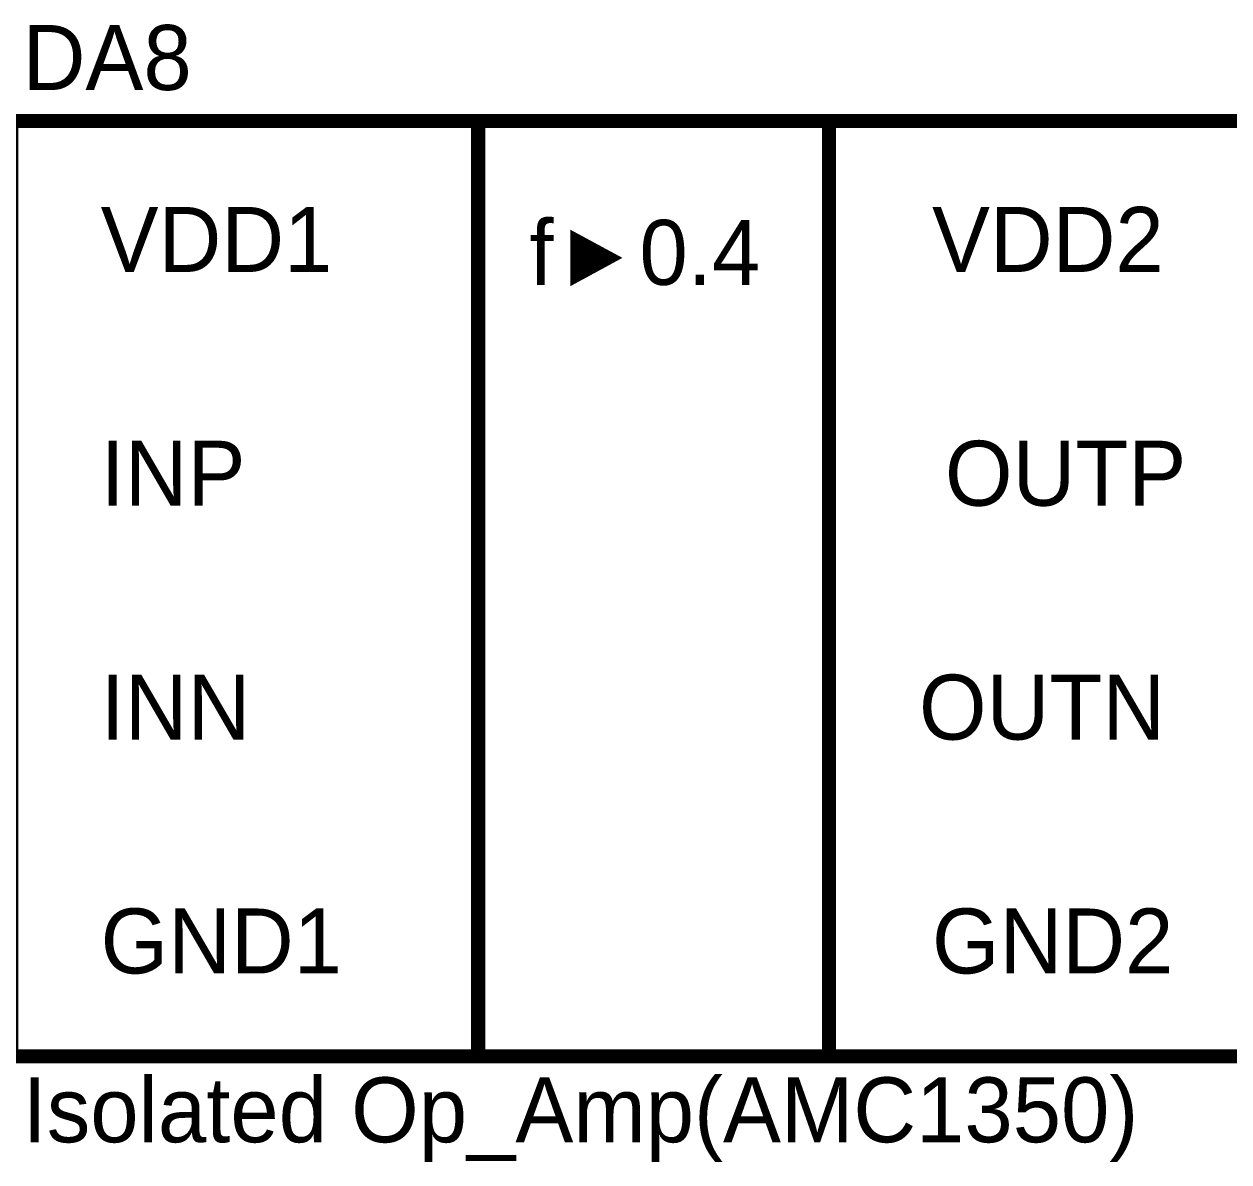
# Model space of a CAD drawing. Extents: x 0 to 594, y 0 to 420.
# Drawn here: x 185.34 to 211.11, y 132.72 to 157.07 of the extents above; entities that cross this region are included whole.
import ezdxf

# ---------------------------------------------------------------- set-up
doc = ezdxf.new("R2010")
doc.units = 0
doc.layers.add('SHEET', color=255, linetype='CONTINUOUS')

msp = doc.modelspace()

# ---------------------------------------------------------------- linework, layer by layer
at = {"layer": 'SHEET', "const_width": 0.3}
for points in [[(185.069, 154.998), (212.54, 154.998), (212.54, 134.985), (185.069, 134.985), (185.069, 154.998)], [(195.054, 154.998), (202.555, 154.998), (202.555, 134.985), (195.054, 134.985), (195.054, 154.998)]]:
    msp.add_lwpolyline(points, close=True, dxfattribs=at)

# ---------------------------------------------------------------- texts
at = {"layer": 'SHEET'}
for s, height, p in [('DA8', 1.3898, (185.312, 155.659)), ('VDD1', 1.3898, (186.979, 151.767)), ('VDD2', 1.3898, (204.761, 151.767)), ('f►0.4', 1.3898, (196.148, 151.489)), ('OUTP', 1.3898, (205.038, 146.764)), ('INP', 1.3898, (186.979, 146.764)), ('INN', 1.3898, (186.979, 141.76)), ('OUTN', 1.3898, (204.483, 141.76)), ('GND1', 1.3898, (186.979, 136.757)), ('GND2', 1.3898, (204.761, 136.757)), ('Isolated Op_Amp(AMC1350)', 1.38981, (185.312, 133.144))]:
    msp.add_text(s, height=height, dxfattribs=at).set_placement(p)

doc.saveas('drawing.dxf')
